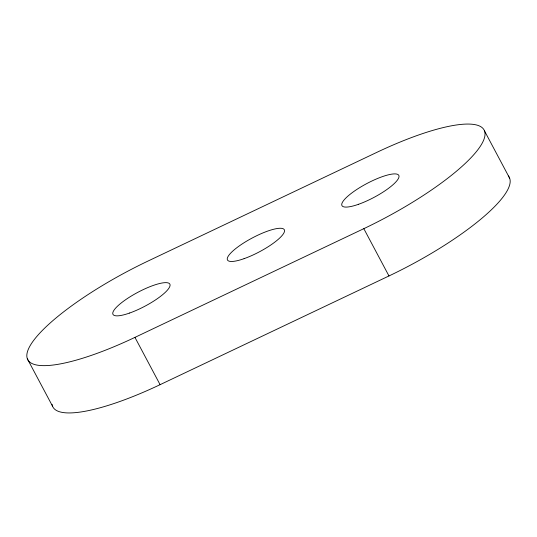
<?xml version="1.0" encoding="UTF-8"?>
<svg xmlns="http://www.w3.org/2000/svg" width="537" height="537" viewBox="0 0 537 537"><rect width="100%" height="100%" fill="white"/><g stroke="black" fill="none" stroke-linecap="round" stroke-linejoin="round"><path stroke-width="0.81" d="M134.948 337.377L363.824 228.661A128.806 31.159 -28 0 0 484.844 136.116A128.806 31.159 -28 0 0 376.907 152.327L148.031 261.042A128.806 31.159 -28 0 0 27.011 353.588A128.806 31.159 -28 0 0 134.948 337.377L160.093 384.673L388.969 275.958A128.806 31.159 -28 0 0 508.351 176.002M484.455 130.82L509.606 178.109M363.824 228.661L388.969 275.958M27.394 358.891L52.545 406.18M160.093 384.673A128.806 31.159 -28 0 1 52.069 404.361M358.582 204.275A32.2 7.793 -28 0 0 398.89 175.579A32.2 7.793 -28 0 0 353.628 191.635A32.2 7.793 -28 0 0 358.582 204.275M244.1 258.653A32.2 7.793 -28 0 0 284.409 229.95A32.2 7.793 -28 0 0 239.146 246.013A32.2 7.793 -28 0 0 244.1 258.653M129.625 313.031A32.2 7.793 -28 0 0 169.934 284.328A32.2 7.793 -28 0 0 124.665 300.391A32.2 7.793 -28 0 0 129.625 313.031"/></g></svg>
